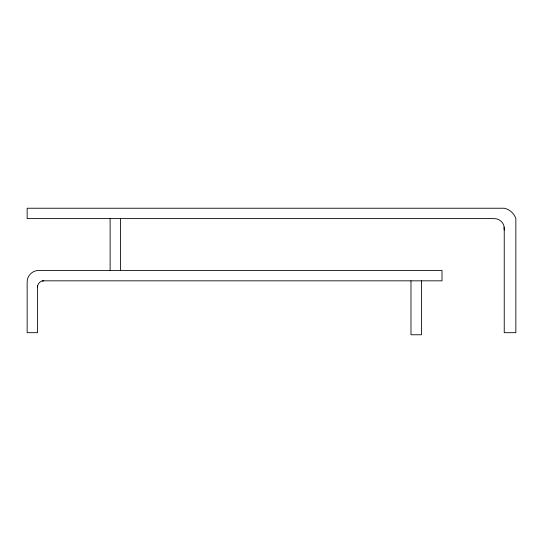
<?xml version="1.0" encoding="UTF-8"?>
<svg xmlns="http://www.w3.org/2000/svg" width="543" height="543" viewBox="0 0 543 543"><rect width="100%" height="100%" fill="white"/><g stroke="black" fill="none" stroke-linecap="round" stroke-linejoin="round"><path stroke-width="0.81" d="M504.237 230.062L503.938 225.813A10.012 10.012 0 0 0 494.334 218.605L27.15 218.605L27.15 208.234L504.237 208.234A15.652 15.652 0 0 1 515.85 218.605L515.85 332.689L504.237 332.689L504.237 227.184M42.178 280.833L442.009 280.833L442.009 270.462L38.716 270.462A11.566 11.566 0 0 0 27.15 282.027L27.15 332.689L37.521 332.689L37.521 285.489M421.49 280.833L421.49 334.766L410.983 334.766L410.983 280.833M120.492 218.605L120.492 270.462M110.12 218.605L110.12 270.462M37.521 287.043A6.204 6.204 0 0 1 43.725 280.833"/></g></svg>
